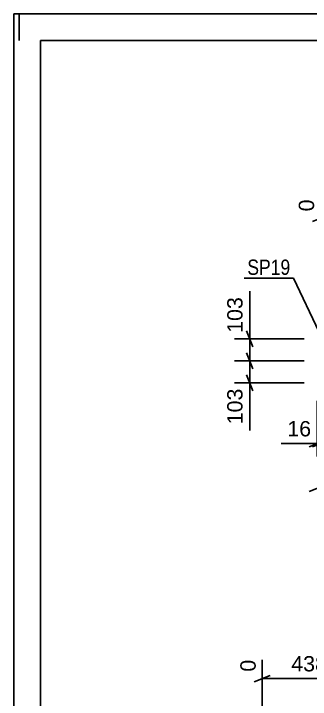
# Model space of a CAD drawing. Header units: millimetres. Extents: x 0 to 3377, y 0 to 1913.
# Drawn here: x 0 to 55.4, y 465.7 to 594 of the extents above; entities that cross this region are included whole.
import ezdxf

# ---------------------------------------------------------------- set-up
doc = ezdxf.new("R2010")
doc.units = ezdxf.units.MM
doc.styles.add('Arial', font='ARIAL.TTF', dxfattribs={"height": 0.2})
doc.styles.add('Arial Narrow', font='ARIALN.TTF', dxfattribs={"height": 0.2})

# ---------------------------------------------------------------- blocks, each defined once
blk = doc.blocks.new('Unknown-203723820-1133')
at = {"color": 5, "linetype": 'Continuous'}
for p, q in [((841, 594), (0, 594)), ((0, 594), (0, 0)), ((1, 589), (1, 594)), ((836, 589), (5, 589)), ((5, 589), (5, 5))]:
    blk.add_line(p, q, dxfattribs=at)
blk = doc.blocks.new('StraightDimension-203723820-6099 - 5729')
at = {"color": 7, "linetype": 'Continuous'}
for p, q in [((56.68, 521.54), (56.68, 511.14)), ((57.32, 521.54), (57.32, 511.14)), ((56.68, 513.54), (49.98, 513.54)), ((56.68, 513.54), (49.98, 513.54)), ((55.18, 512.94), (58.18, 514.14)), ((58.82, 514.14), (55.82, 512.94)), ((56.68, 513.54), (57.32, 513.54))]:
    blk.add_line(p, q, dxfattribs=at)
at = {"color": 0}
blk.add_wipeout([(56.15, 514.29), (56.15, 518.49), (50.51, 518.49), (50.51, 514.29)], dxfattribs=at)
at = {"color": 3, "style": 'Arial'}
blk.add_text('16', height=2.865, dxfattribs=at).set_placement((51.11, 514.89))
blk = doc.blocks.new('StraightDimension-203723820-6110 - 5729')
at = {"color": 7, "linetype": 'Continuous'}
blk.add_line((58.18, 505.75), (55.18, 504.55), dxfattribs=at)
blk = doc.blocks.new('StraightDimension-203723820-8879 - 5729')
at = {"color": 7, "linetype": 'Continuous'}
for p, q in [((43.5, 530.54), (44.7, 527.54)), ((54.28, 529.04), (41.25, 529.04)), ((44.1, 524.94), (44.1, 529.04)), ((44.7, 523.44), (43.5, 526.44)), ((54.28, 524.94), (41.25, 524.94)), ((44.1, 524.94), (44.1, 516.02)), ((44.1, 524.94), (44.1, 516.02))]:
    blk.add_line(p, q, dxfattribs=at)
at = {"color": 0}
blk.add_wipeout([(43.35, 524.42), (39.15, 524.42), (39.15, 516.55), (43.35, 516.55)], dxfattribs=at)
at = {"color": 3, "style": 'Arial'}
blk.add_text('103', height=2.865, rotation=90.0002, dxfattribs=at).set_placement((42.75, 517.15))
blk = doc.blocks.new('StraightDimension-203723820-8881 - 5729')
at = {"color": 7, "linetype": 'Continuous'}
for p, q in [((44.1, 533.14), (44.1, 542.06)), ((44.1, 533.14), (44.1, 542.06)), ((43.5, 534.64), (44.7, 531.64)), ((54.28, 533.14), (41.25, 533.14)), ((44.1, 529.04), (44.1, 533.14)), ((44.7, 527.54), (43.5, 530.54)), ((54.28, 529.04), (41.25, 529.04))]:
    blk.add_line(p, q, dxfattribs=at)
at = {"color": 0}
blk.add_wipeout([(43.35, 541.54), (39.15, 541.54), (39.15, 533.67), (43.35, 533.67)], dxfattribs=at)
at = {"color": 3, "style": 'Arial'}
blk.add_text('103', height=2.865, rotation=90.0002, dxfattribs=at).set_placement((42.75, 534.27))
blk = doc.blocks.new('StraightDimension-203723820-9119 - 5729')
at = {"color": 7, "linetype": 'Continuous'}
for p, q in [((72.66, 534.04), (72.66, 568.17)), ((57.32, 532.04), (57.32, 559.23)), ((58.82, 556.3), (55.82, 555.1)), ((57.32, 555.7), (72.66, 555.7)), ((71.16, 555.1), (74.16, 556.3))]:
    blk.add_line(p, q, dxfattribs=at)
at = {"color": 0}
blk.add_wipeout([(68.92, 556.45), (68.92, 560.65), (61.05, 560.65), (61.05, 556.45)], dxfattribs=at)
at = {"color": 3, "style": 'Arial'}
blk.add_text('383', height=2.865, dxfattribs=at).set_placement((61.65, 557.05))
at = {"color": 0, "linetype": 'Continuous'}
for points in [[(72.06, 568.77), (67.86, 568.77), (67.86, 560.9), (72.06, 560.9)], [(56.72, 559.83), (52.52, 559.83), (52.52, 556.4), (56.72, 556.4)]]:
    blk.add_wipeout(points, dxfattribs=at)
at = {"color": 3, "linetype": 'Continuous', "style": 'Arial'}
for s, height, p in [('383', 2.865, (71.46, 561.5)), ('0', 2.87, (56.12, 557))]:
    blk.add_text(s, height=height, rotation=90.0002, dxfattribs=at).set_placement(p)
blk = doc.blocks.new('StraightDimension-203723820-3730 - 2969')
at = {"color": 7, "linetype": 'Continuous'}
for p, q in [((63.95, 433.15), (63.95, 477.53)), ((46.41, 418.51), (46.41, 473.08)), ((47.91, 470.15), (44.91, 468.95)), ((62.45, 468.95), (65.45, 470.15)), ((46.41, 469.55), (63.95, 469.55))]:
    blk.add_line(p, q, dxfattribs=at)
at = {"color": 0}
blk.add_wipeout([(59.12, 470.3), (59.12, 474.5), (51.25, 474.5), (51.25, 470.3)], dxfattribs=at)
at = {"color": 3, "style": 'Arial'}
blk.add_text('438', height=2.865, dxfattribs=at).set_placement((51.85, 470.9))
at = {"color": 0, "linetype": 'Continuous'}
for points in [[(63.35, 478.13), (59.15, 478.13), (59.15, 470.25), (63.35, 470.25)], [(45.81, 473.68), (41.61, 473.68), (41.61, 470.25), (45.81, 470.25)]]:
    blk.add_wipeout(points, dxfattribs=at)
at = {"color": 3, "linetype": 'Continuous', "style": 'Arial'}
for s, height, p in [('438', 2.865, (62.75, 470.85)), ('0', 2.87, (45.21, 470.85))]:
    blk.add_text(s, height=height, rotation=90.0002, dxfattribs=at).set_placement(p)
blk = doc.blocks.new('Mark-203723820-5756 - 5729')
at = {"color": 0}
blk.add_wipeout([(51.68, 545.12), (51.68, 548.12), (43.64, 548.12), (43.64, 545.12)], dxfattribs=at)
blk.add_wipeout([(51.68, 545.12), (51.68, 548.12), (43.64, 548.12), (43.64, 545.12)], dxfattribs=at)
at = {"color": 30, "linetype": 'Continuous'}
for p in [(43.04, 544.52), (57.05, 534.41)]:
    blk.add_line(p, (52.28, 544.52), dxfattribs=at)
at = {"color": 3, "style": 'Arial Narrow'}
blk.add_text('SP19', height=2.863, dxfattribs=at).set_placement((43.64, 545.12))

msp = doc.modelspace()

# ---------------------------------------------------------------- block references
msp.add_blockref('Unknown-203723820-1133', (0, 0))

# ---------------------------------------------------------------- next in the draw order: block references
for name in ['StraightDimension-203723820-6099 - 5729', 'StraightDimension-203723820-3730 - 2969']:
    msp.add_blockref(name, (0, 0))

# ---------------------------------------------------------------- next in the draw order: block references
for name in ['StraightDimension-203723820-8879 - 5729', 'StraightDimension-203723820-6110 - 5729']:
    msp.add_blockref(name, (0, 0))

# ---------------------------------------------------------------- next in the draw order: block references
msp.add_blockref('StraightDimension-203723820-8881 - 5729', (0, 0))

# ---------------------------------------------------------------- next in the draw order: block references
msp.add_blockref('StraightDimension-203723820-9119 - 5729', (0, 0))

# ---------------------------------------------------------------- next in the draw order: block references
msp.add_blockref('Mark-203723820-5756 - 5729', (0, 0))

doc.saveas('drawing.dxf')
